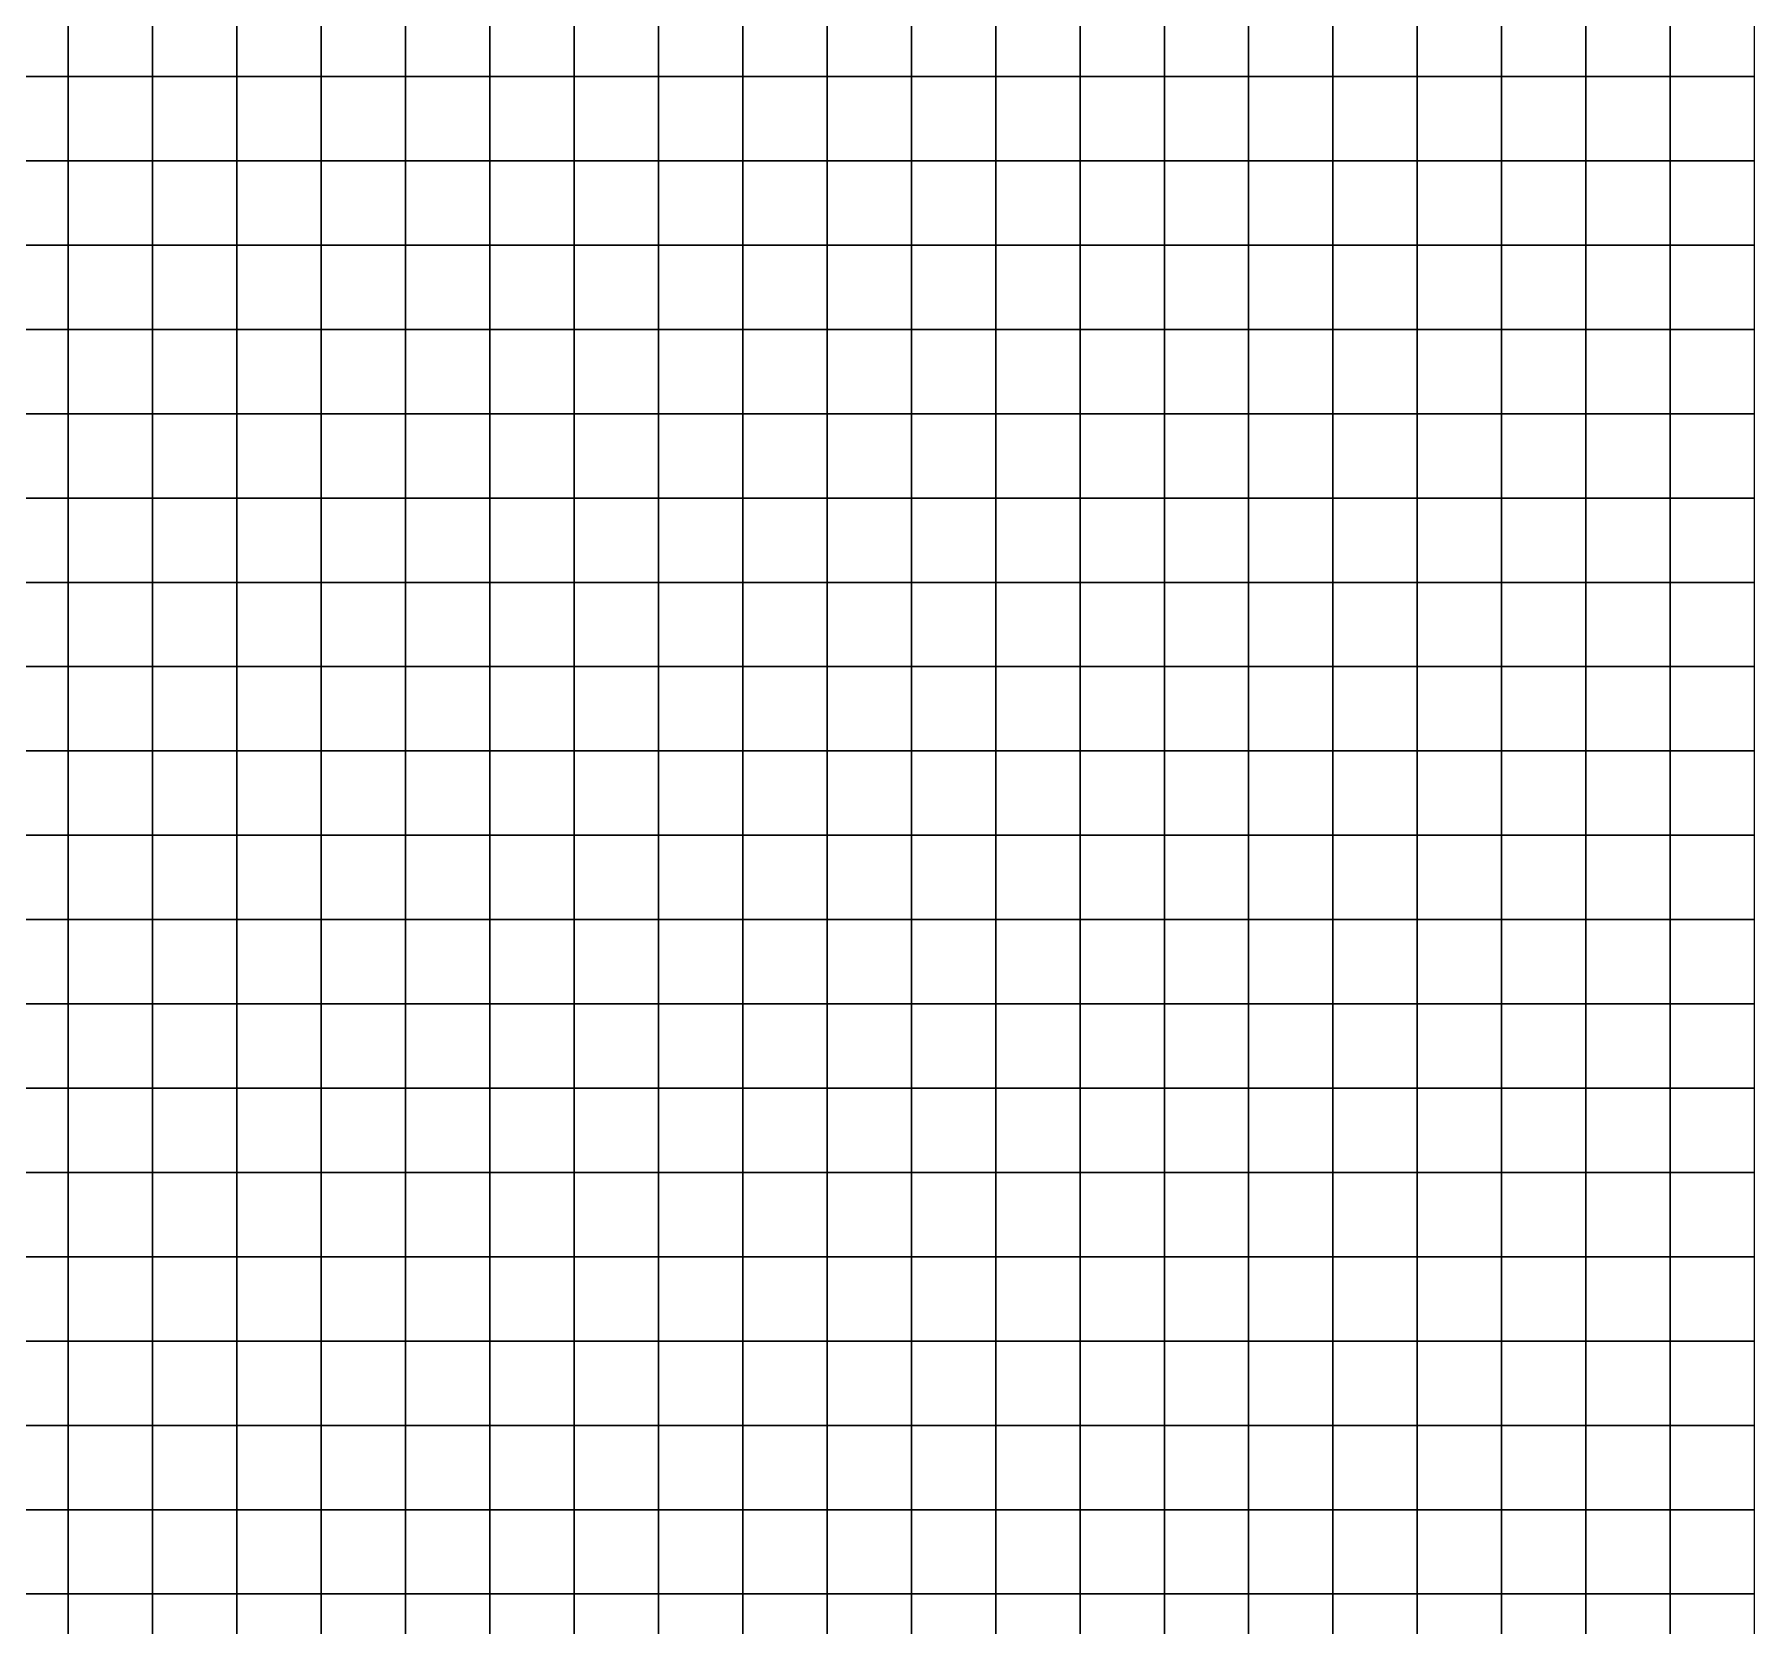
# Model space of a CAD drawing. Header units: metres. Extents: x 100 to 500, y 0 to 760.
# Drawn here: x 296 to 500, y 186.2 to 375 of the extents above; entities that cross this region are included whole.
import ezdxf

# ---------------------------------------------------------------- set-up
doc = ezdxf.new("R2010")
doc.units = ezdxf.units.M

msp = doc.modelspace()

# ---------------------------------------------------------------- linework, layer by layer
at = {"layer": 'C1'}
for points in [[(290, 370, -63.6), (300, 370, -65.58), (300, 380, -66.77), (290, 380, -64.82)], [(300, 370, -65.58), (310, 370, -66.63), (310, 380, -67.82), (300, 380, -66.77)], [(310, 370, -66.63), (320, 370, -66.75), (320, 380, -67.96), (310, 380, -67.82)], [(320, 370, -66.75), (330, 370, -65.94), (330, 380, -67.19), (320, 380, -67.96)], [(330, 370, -65.94), (340, 370, -66.64), (340, 380, -67.95), (330, 380, -67.19)], [(340, 370, -66.64), (350, 370, -68.85), (350, 380, -70.25), (340, 380, -67.95)], [(350, 370, -68.85), (360, 370, -72.55), (360, 380, -74.09), (350, 380, -70.25)], [(360, 370, -72.55), (370, 370, -77.77), (370, 380, -79.46), (360, 380, -74.09)], [(370, 370, -77.77), (380, 370, -84.49), (380, 380, -86.18), (370, 380, -79.46)], [(380, 370, -84.49), (390, 370, -89.63), (390, 380, -91.34), (380, 380, -86.18)], [(390, 370, -89.63), (400, 370, -93.17), (400, 380, -94.77), (390, 380, -91.34)], [(400, 370, -93.17), (410, 370, -95.11), (410, 380, -96.45), (400, 380, -94.77)], [(410, 370, -95.11), (420, 370, -95.44), (420, 380, -96.4), (410, 380, -96.45)], [(420, 370, -95.44), (430, 370, -94.15), (430, 380, -94.81), (420, 380, -96.4)], [(430, 370, -94.15), (440, 370, -92.79), (440, 380, -93.08), (430, 380, -94.81)], [(440, 370, -92.79), (450, 370, -91.35), (450, 380, -91.38), (440, 380, -93.08)], [(450, 370, -91.35), (460, 370, -89.85), (460, 380, -89.74), (450, 380, -91.38)], [(460, 370, -89.85), (470, 370, -88.29), (470, 380, -88.13), (460, 380, -89.74)], [(470, 370, -88.29), (480, 370, -86.67), (480, 380, -86.56), (470, 380, -88.13)], [(480, 370, -86.67), (490, 370, -85.37), (490, 380, -85.3), (480, 380, -86.56)], [(490, 370, -85.37), (500, 370, -84.4), (500, 380, -84.36), (490, 380, -85.3)], [(290, 360, -62.21), (300, 360, -64.21), (300, 370, -65.58), (290, 370, -63.6)], [(300, 360, -64.21), (310, 360, -65.27), (310, 370, -66.63), (300, 370, -65.58)], [(310, 360, -65.27), (320, 360, -65.4), (320, 370, -66.75), (310, 370, -66.63)], [(320, 360, -65.4), (330, 360, -64.61), (330, 370, -65.94), (320, 370, -66.75)], [(330, 360, -64.61), (340, 360, -65.27), (340, 370, -66.64), (330, 370, -65.94)], [(340, 360, -65.27), (350, 360, -67.4), (350, 370, -68.85), (340, 370, -66.64)], [(350, 360, -67.4), (360, 360, -70.98), (360, 370, -72.55), (350, 370, -68.85)], [(360, 360, -70.98), (370, 360, -76.03), (370, 370, -77.77), (360, 370, -72.55)], [(370, 360, -76.03), (380, 360, -82.53), (380, 370, -84.49), (370, 370, -77.77)], [(380, 360, -82.53), (390, 360, -87.57), (390, 370, -89.63), (380, 370, -84.49)], [(390, 360, -87.57), (400, 360, -91.13), (400, 370, -93.17), (390, 370, -89.63)], [(400, 360, -91.13), (410, 360, -93.2), (410, 370, -95.11), (400, 370, -93.17)], [(410, 360, -93.2), (420, 360, -93.79), (420, 370, -95.44), (410, 370, -95.11)], [(420, 360, -93.79), (430, 360, -92.89), (430, 370, -94.15), (420, 370, -95.44)], [(430, 360, -92.89), (440, 360, -91.87), (440, 370, -92.79), (430, 370, -94.15)], [(440, 360, -91.87), (450, 360, -90.72), (450, 370, -91.35), (440, 370, -92.79)], [(450, 360, -90.72), (460, 360, -89.46), (460, 370, -89.85), (450, 370, -91.35)], [(460, 360, -89.46), (470, 360, -88.08), (470, 370, -88.29), (460, 370, -89.85)], [(470, 360, -88.08), (480, 360, -86.58), (480, 370, -86.67), (470, 370, -88.29)], [(480, 360, -86.58), (490, 360, -85.38), (490, 370, -85.37), (480, 370, -86.67)], [(490, 360, -85.38), (500, 360, -84.47), (500, 370, -84.4), (490, 370, -85.37)], [(290, 350, -60.74), (300, 350, -62.75), (300, 360, -64.21), (290, 360, -62.21)], [(300, 350, -62.75), (310, 350, -63.84), (310, 360, -65.27), (300, 360, -64.21)], [(310, 350, -63.84), (320, 350, -64.03), (320, 360, -65.4), (310, 360, -65.27)], [(320, 350, -64.03), (330, 350, -63.31), (330, 360, -64.61), (320, 360, -65.4)], [(330, 350, -63.31), (340, 350, -64), (340, 360, -65.27), (330, 360, -64.61)], [(340, 350, -64), (350, 350, -66.09), (350, 360, -67.4), (340, 360, -65.27)], [(350, 350, -66.09), (360, 350, -69.59), (360, 360, -70.98), (350, 360, -67.4)], [(360, 350, -69.59), (370, 350, -74.49), (370, 360, -76.03), (360, 360, -70.98)], [(370, 350, -74.49), (380, 350, -80.79), (380, 360, -82.53), (370, 360, -76.03)], [(380, 350, -80.79), (390, 350, -85.72), (390, 360, -87.57), (380, 360, -82.53)], [(390, 350, -85.72), (400, 350, -89.26), (400, 360, -91.13), (390, 360, -87.57)], [(400, 350, -89.26), (410, 350, -91.42), (410, 360, -93.2), (400, 360, -91.13)], [(410, 350, -91.42), (420, 350, -92.17), (420, 360, -93.79), (410, 360, -93.2)], [(420, 350, -92.17), (430, 350, -91.54), (430, 360, -92.89), (420, 360, -93.79)], [(430, 350, -91.54), (440, 350, -90.77), (440, 360, -91.87), (430, 360, -92.89)], [(440, 350, -90.77), (450, 350, -89.85), (450, 360, -90.72), (440, 360, -91.87)], [(450, 350, -89.85), (460, 350, -88.81), (460, 360, -89.46), (450, 360, -90.72)], [(460, 350, -88.81), (470, 350, -87.63), (470, 360, -88.08), (460, 360, -89.46)], [(470, 350, -87.63), (480, 350, -86.31), (480, 360, -86.58), (470, 360, -88.08)], [(480, 350, -86.31), (490, 350, -85.26), (490, 360, -85.38), (480, 360, -86.58)], [(490, 350, -85.26), (500, 350, -84.47), (500, 360, -84.47), (490, 360, -85.38)], [(290, 340, -59.41), (300, 340, -61.41), (300, 350, -62.75), (290, 350, -60.74)], [(300, 340, -61.41), (310, 340, -62.54), (310, 350, -63.84), (300, 350, -62.75)], [(310, 340, -62.54), (320, 340, -62.79), (320, 350, -64.03), (310, 350, -63.84)], [(320, 340, -62.79), (330, 340, -62.17), (330, 350, -63.31), (320, 350, -64.03)], [(330, 340, -62.17), (340, 340, -62.9), (340, 350, -64), (330, 350, -63.31)], [(340, 340, -62.9), (350, 340, -64.99), (350, 350, -66.09), (340, 350, -64)], [(350, 340, -64.99), (360, 340, -68.43), (360, 350, -69.59), (350, 350, -66.09)], [(360, 340, -68.43), (370, 340, -73.22), (370, 350, -74.49), (360, 350, -69.59)], [(370, 340, -73.22), (380, 340, -79.36), (380, 350, -80.79), (370, 350, -74.49)], [(380, 340, -79.36), (390, 340, -84.17), (390, 350, -85.72), (380, 350, -80.79)], [(390, 340, -84.17), (400, 340, -87.65), (400, 350, -89.26), (390, 350, -85.72)], [(400, 340, -87.65), (410, 340, -89.81), (410, 350, -91.42), (400, 350, -89.26)], [(410, 340, -89.81), (420, 340, -90.63), (420, 350, -92.17), (410, 350, -91.42)], [(420, 340, -90.63), (430, 340, -90.12), (430, 350, -91.54), (420, 350, -92.17)], [(430, 340, -90.12), (440, 340, -89.49), (440, 350, -90.77), (430, 350, -91.54)], [(440, 340, -89.49), (450, 340, -88.74), (450, 350, -89.85), (440, 350, -90.77)], [(450, 340, -88.74), (460, 340, -87.85), (460, 350, -88.81), (450, 350, -89.85)], [(460, 340, -87.85), (470, 340, -86.84), (470, 350, -87.63), (460, 350, -88.81)], [(470, 340, -86.84), (480, 340, -85.71), (480, 350, -86.31), (470, 350, -87.63)], [(480, 340, -85.71), (490, 340, -84.79), (490, 350, -85.26), (480, 350, -86.31)], [(490, 340, -84.79), (500, 340, -84.11), (500, 350, -84.47), (490, 350, -85.26)], [(290, 330, -58.21), (300, 330, -60.19), (300, 340, -61.41), (290, 340, -59.41)], [(300, 330, -60.19), (310, 330, -61.33), (310, 340, -62.54), (300, 340, -61.41)], [(310, 330, -61.33), (320, 330, -61.63), (320, 340, -62.79), (310, 340, -62.54)], [(320, 330, -61.63), (330, 330, -61.09), (330, 340, -62.17), (320, 340, -62.79)], [(330, 330, -61.09), (340, 330, -61.86), (340, 340, -62.9), (330, 340, -62.17)], [(340, 330, -61.86), (350, 330, -63.93), (350, 340, -64.99), (340, 340, -62.9)], [(350, 330, -63.93), (360, 330, -67.32), (360, 340, -68.43), (350, 340, -64.99)], [(360, 330, -67.32), (370, 330, -72.01), (370, 340, -73.22), (360, 340, -68.43)], [(370, 330, -72.01), (380, 330, -78.01), (380, 340, -79.36), (370, 340, -73.22)], [(380, 330, -78.01), (390, 330, -82.71), (390, 340, -84.17), (380, 340, -79.36)], [(390, 330, -82.71), (400, 330, -86.12), (400, 340, -87.65), (390, 340, -84.17)], [(400, 330, -86.12), (410, 330, -88.23), (410, 340, -89.81), (400, 340, -87.65)], [(410, 330, -88.23), (420, 330, -89.05), (420, 340, -90.63), (410, 340, -89.81)], [(420, 330, -89.05), (430, 330, -88.58), (430, 340, -90.12), (420, 340, -90.63)], [(430, 330, -88.58), (440, 330, -88.03), (440, 340, -89.49), (430, 340, -90.12)], [(440, 330, -88.03), (450, 330, -87.37), (450, 340, -88.74), (440, 340, -89.49)], [(450, 330, -87.37), (460, 330, -86.62), (460, 340, -87.85), (450, 340, -88.74)], [(460, 330, -86.62), (470, 330, -85.77), (470, 340, -86.84), (460, 340, -87.85)], [(470, 330, -85.77), (480, 330, -84.8), (480, 340, -85.71), (470, 340, -86.84)], [(480, 330, -84.8), (490, 330, -84.03), (490, 340, -84.79), (480, 340, -85.71)], [(490, 330, -84.03), (500, 330, -83.45), (500, 340, -84.11), (490, 340, -84.79)], [(290, 320, -57.09), (300, 320, -59.07), (300, 330, -60.19), (290, 330, -58.21)], [(300, 320, -59.07), (310, 320, -60.23), (310, 330, -61.33), (300, 330, -60.19)], [(310, 320, -60.23), (320, 320, -60.56), (320, 330, -61.63), (310, 330, -61.33)], [(320, 320, -60.56), (330, 320, -60.07), (330, 330, -61.09), (320, 330, -61.63)], [(330, 320, -60.07), (340, 320, -60.85), (340, 330, -61.86), (330, 330, -61.09)], [(340, 320, -60.85), (350, 320, -62.91), (350, 330, -63.93), (340, 330, -61.86)], [(350, 320, -62.91), (360, 320, -66.24), (360, 330, -67.32), (350, 330, -63.93)], [(360, 320, -66.24), (370, 320, -70.83), (370, 330, -72.01), (360, 330, -67.32)], [(370, 320, -70.83), (380, 320, -76.7), (380, 330, -78.01), (370, 330, -72.01)], [(380, 320, -76.7), (390, 320, -81.3), (390, 330, -82.71), (380, 330, -78.01)], [(390, 320, -81.3), (400, 320, -84.64), (400, 330, -86.12), (390, 330, -82.71)], [(400, 320, -84.64), (410, 320, -86.71), (410, 330, -88.23), (400, 330, -86.12)], [(410, 320, -86.71), (420, 320, -87.52), (420, 330, -89.05), (410, 330, -88.23)], [(420, 320, -87.52), (430, 320, -87.08), (430, 330, -88.58), (420, 330, -89.05)], [(430, 320, -87.08), (440, 320, -86.55), (440, 330, -88.03), (430, 330, -88.58)], [(440, 320, -86.55), (450, 320, -85.95), (450, 330, -87.37), (440, 330, -88.03)], [(450, 320, -85.95), (460, 320, -85.26), (460, 330, -86.62), (450, 330, -87.37)], [(460, 320, -85.26), (470, 320, -84.48), (470, 330, -85.77), (460, 330, -86.62)], [(470, 320, -84.48), (480, 320, -83.62), (480, 330, -84.8), (470, 330, -85.77)], [(480, 320, -83.62), (490, 320, -82.94), (490, 330, -84.03), (480, 330, -84.8)], [(490, 320, -82.94), (500, 320, -82.42), (500, 330, -83.45), (490, 330, -84.03)], [(290, 310, -56.08), (300, 310, -58.06), (300, 320, -59.07), (290, 320, -57.09)], [(300, 310, -58.06), (310, 310, -59.22), (310, 320, -60.23), (300, 320, -59.07)], [(310, 310, -59.22), (320, 310, -59.56), (320, 320, -60.56), (310, 320, -60.23)], [(320, 310, -59.56), (330, 310, -59.08), (330, 320, -60.07), (320, 320, -60.56)], [(330, 310, -59.08), (340, 310, -59.85), (340, 320, -60.85), (330, 320, -60.07)], [(340, 310, -59.85), (350, 310, -61.87), (350, 320, -62.91), (340, 320, -60.85)], [(350, 310, -61.87), (360, 310, -65.13), (360, 320, -66.24), (350, 320, -62.91)], [(360, 310, -65.13), (370, 310, -69.63), (370, 320, -70.83), (360, 320, -66.24)], [(370, 310, -69.63), (380, 310, -75.38), (380, 320, -76.7), (370, 320, -70.83)], [(380, 310, -75.38), (390, 310, -79.89), (390, 320, -81.3), (380, 320, -76.7)], [(390, 310, -79.89), (400, 310, -83.18), (400, 320, -84.64), (390, 320, -81.3)], [(400, 310, -83.18), (410, 310, -85.24), (410, 320, -86.71), (400, 320, -84.64)], [(410, 310, -85.24), (420, 310, -86.07), (420, 320, -87.52), (410, 320, -86.71)], [(420, 310, -86.07), (430, 310, -85.69), (430, 320, -87.08), (420, 320, -87.52)], [(430, 310, -85.69), (440, 310, -85.2), (440, 320, -86.55), (430, 320, -87.08)], [(440, 310, -85.2), (450, 310, -84.61), (450, 320, -85.95), (440, 320, -86.55)], [(450, 310, -84.61), (460, 310, -83.92), (460, 320, -85.26), (450, 320, -85.95)], [(460, 310, -83.92), (470, 310, -83.14), (470, 320, -84.48), (460, 320, -85.26)], [(470, 310, -83.14), (480, 310, -82.25), (480, 320, -83.62), (470, 320, -84.48)], [(480, 310, -82.25), (490, 310, -81.54), (490, 320, -82.94), (480, 320, -83.62)], [(490, 310, -81.54), (500, 310, -81.01), (500, 320, -82.42), (490, 320, -82.94)], [(290, 300, -55.07), (300, 300, -57.02), (300, 310, -58.06), (290, 310, -56.08)], [(300, 300, -57.02), (310, 300, -58.14), (310, 310, -59.22), (300, 310, -58.06)], [(310, 300, -58.14), (320, 300, -58.43), (320, 310, -59.56), (310, 310, -59.22)], [(320, 300, -58.43), (330, 300, -57.91), (330, 310, -59.08), (320, 310, -59.56)], [(330, 300, -57.91), (340, 300, -58.61), (340, 310, -59.85), (330, 310, -59.08)], [(340, 300, -58.61), (350, 300, -60.55), (350, 310, -61.87), (340, 310, -59.85)], [(350, 300, -60.55), (360, 300, -63.71), (360, 310, -65.13), (350, 310, -61.87)], [(360, 300, -63.71), (370, 300, -68.1), (370, 310, -69.63), (360, 310, -65.13)], [(370, 300, -68.1), (380, 300, -73.72), (380, 310, -75.38), (370, 310, -69.63)], [(380, 300, -73.72), (390, 300, -78.17), (390, 310, -79.89), (380, 310, -75.38)], [(390, 300, -78.17), (400, 300, -81.46), (400, 310, -83.18), (390, 310, -79.89)], [(400, 300, -81.46), (410, 300, -83.59), (410, 310, -85.24), (400, 310, -83.18)], [(410, 300, -83.59), (420, 300, -84.55), (420, 310, -86.07), (410, 310, -85.24)], [(420, 300, -84.55), (430, 300, -84.35), (430, 310, -85.69), (420, 310, -86.07)], [(430, 300, -84.35), (440, 300, -83.98), (440, 310, -85.2), (430, 310, -85.69)], [(440, 300, -83.98), (450, 300, -83.46), (450, 310, -84.61), (440, 310, -85.2)], [(450, 300, -83.46), (460, 300, -82.77), (460, 310, -83.92), (450, 310, -84.61)], [(460, 300, -82.77), (470, 300, -81.92), (470, 310, -83.14), (460, 310, -83.92)], [(470, 300, -81.92), (480, 300, -80.92), (480, 310, -82.25), (470, 310, -83.14)], [(480, 300, -80.92), (490, 300, -80.11), (490, 310, -81.54), (480, 310, -82.25)], [(490, 300, -80.11), (500, 300, -79.51), (500, 310, -81.01), (490, 310, -81.54)], [(290, 290, -53.87), (300, 290, -55.8), (300, 300, -57.02), (290, 300, -55.07)], [(300, 290, -55.8), (310, 290, -56.91), (310, 300, -58.14), (300, 300, -57.02)], [(310, 290, -56.91), (320, 290, -57.19), (320, 300, -58.43), (310, 300, -58.14)], [(320, 290, -57.19), (330, 290, -56.64), (330, 300, -57.91), (320, 300, -58.43)], [(330, 290, -56.64), (340, 290, -57.28), (340, 300, -58.61), (330, 300, -57.91)], [(340, 290, -57.28), (350, 290, -59.11), (350, 300, -60.55), (340, 300, -58.61)], [(350, 290, -59.11), (360, 290, -62.13), (360, 300, -63.71), (350, 300, -60.55)], [(360, 290, -62.13), (370, 290, -66.34), (370, 300, -68.1), (360, 300, -63.71)], [(370, 290, -66.34), (380, 290, -71.73), (380, 300, -73.72), (370, 300, -68.1)], [(380, 290, -71.73), (390, 290, -76.06), (390, 300, -78.17), (380, 300, -73.72)], [(390, 290, -76.06), (400, 290, -79.33), (400, 300, -81.46), (390, 300, -78.17)], [(400, 290, -79.33), (410, 290, -81.54), (410, 300, -83.59), (400, 300, -81.46)], [(410, 290, -81.54), (420, 290, -82.7), (420, 300, -84.55), (410, 300, -83.59)], [(420, 290, -82.7), (430, 290, -82.8), (430, 300, -84.35), (420, 300, -84.55)], [(430, 290, -82.8), (440, 290, -82.66), (440, 300, -83.98), (430, 300, -84.35)], [(440, 290, -82.66), (450, 290, -82.28), (450, 300, -83.46), (440, 300, -83.98)], [(450, 290, -82.28), (460, 290, -81.66), (460, 300, -82.77), (450, 300, -83.46)], [(460, 290, -81.66), (470, 290, -80.82), (470, 300, -81.92), (460, 300, -82.77)], [(470, 290, -80.82), (480, 290, -79.74), (480, 300, -80.92), (470, 300, -81.92)], [(480, 290, -79.74), (490, 290, -78.88), (490, 300, -80.11), (480, 300, -80.92)], [(490, 290, -78.88), (500, 290, -78.22), (500, 300, -79.51), (490, 300, -80.11)], [(290, 280, -52.57), (300, 280, -54.49), (300, 290, -55.8), (290, 290, -53.87)], [(300, 280, -54.49), (310, 280, -55.6), (310, 290, -56.91), (300, 290, -55.8)], [(310, 280, -55.6), (320, 280, -55.89), (320, 290, -57.19), (310, 290, -56.91)], [(320, 280, -55.89), (330, 280, -55.35), (330, 290, -56.64), (320, 290, -57.19)], [(330, 280, -55.35), (340, 280, -55.95), (340, 290, -57.28), (330, 290, -56.64)], [(340, 280, -55.95), (350, 280, -57.69), (350, 290, -59.11), (340, 290, -57.28)], [(350, 280, -57.69), (360, 280, -60.56), (360, 290, -62.13), (350, 290, -59.11)], [(360, 280, -60.56), (370, 280, -64.55), (370, 290, -66.34), (360, 290, -62.13)], [(370, 280, -64.55), (380, 280, -69.66), (380, 290, -71.73), (370, 290, -66.34)], [(380, 280, -69.66), (390, 280, -73.84), (390, 290, -76.06), (380, 290, -71.73)], [(390, 280, -73.84), (400, 280, -77.08), (400, 290, -79.33), (390, 290, -76.06)], [(400, 280, -77.08), (410, 280, -79.39), (410, 290, -81.54), (400, 290, -79.33)], [(410, 280, -79.39), (420, 280, -80.76), (420, 290, -82.7), (410, 290, -81.54)], [(420, 280, -80.76), (430, 280, -81.18), (430, 290, -82.8), (420, 290, -82.7)], [(430, 280, -81.18), (440, 280, -81.29), (440, 290, -82.66), (430, 290, -82.8)], [(440, 280, -81.29), (450, 280, -81.08), (450, 290, -82.28), (440, 290, -82.66)], [(450, 280, -81.08), (460, 280, -80.55), (460, 290, -81.66), (450, 290, -82.28)], [(460, 280, -80.55), (470, 280, -79.71), (470, 290, -80.82), (460, 290, -81.66)], [(470, 280, -79.71), (480, 280, -78.56), (480, 290, -79.74), (470, 290, -80.82)], [(480, 280, -78.56), (490, 280, -77.64), (490, 290, -78.88), (480, 290, -79.74)], [(490, 280, -77.64), (500, 280, -76.94), (500, 290, -78.22), (490, 290, -78.88)], [(290, 270, -51.15), (300, 270, -53.07), (300, 280, -54.49), (290, 280, -52.57)], [(300, 270, -53.07), (310, 270, -54.19), (310, 280, -55.6), (300, 280, -54.49)], [(310, 270, -54.19), (320, 270, -54.51), (320, 280, -55.89), (310, 280, -55.6)], [(320, 270, -54.51), (330, 270, -54.03), (330, 280, -55.35), (320, 280, -55.89)], [(330, 270, -54.03), (340, 270, -54.62), (340, 280, -55.95), (330, 280, -55.35)], [(340, 270, -54.62), (350, 270, -56.28), (350, 280, -57.69), (340, 280, -55.95)], [(350, 270, -56.28), (360, 270, -59), (360, 280, -60.56), (350, 280, -57.69)], [(360, 270, -59), (370, 270, -62.77), (370, 280, -64.55), (360, 280, -60.56)], [(370, 270, -62.77), (380, 270, -67.6), (380, 280, -69.66), (370, 280, -64.55)], [(380, 270, -67.6), (390, 270, -71.61), (390, 280, -73.84), (380, 280, -69.66)], [(390, 270, -71.61), (400, 270, -74.8), (400, 280, -77.08), (390, 280, -73.84)], [(400, 270, -74.8), (410, 270, -77.18), (410, 280, -79.39), (400, 280, -77.08)], [(410, 270, -77.18), (420, 270, -78.75), (420, 280, -80.76), (410, 280, -79.39)], [(420, 270, -78.75), (430, 270, -79.5), (430, 280, -81.18), (420, 280, -80.76)], [(430, 270, -79.5), (440, 270, -79.86), (440, 280, -81.29), (430, 280, -81.18)], [(440, 270, -79.86), (450, 270, -79.83), (450, 280, -81.08), (440, 280, -81.29)], [(450, 270, -79.83), (460, 270, -79.42), (460, 280, -80.55), (450, 280, -81.08)], [(460, 270, -79.42), (470, 270, -78.61), (470, 280, -79.71), (460, 280, -80.55)], [(470, 270, -78.61), (480, 270, -77.42), (480, 280, -78.56), (470, 280, -79.71)], [(480, 270, -77.42), (490, 270, -76.47), (490, 280, -77.64), (480, 280, -78.56)], [(490, 270, -76.47), (500, 270, -75.75), (500, 280, -76.94), (490, 280, -77.64)], [(290, 260, -49.66), (300, 260, -51.61), (300, 270, -53.07), (290, 270, -51.15)], [(300, 260, -51.61), (310, 260, -52.8), (310, 270, -54.19), (300, 270, -53.07)], [(310, 260, -52.8), (320, 260, -53.23), (320, 270, -54.51), (310, 270, -54.19)], [(320, 260, -53.23), (330, 260, -52.89), (330, 270, -54.03), (320, 270, -54.51)], [(330, 260, -52.89), (340, 260, -53.52), (340, 270, -54.62), (330, 270, -54.03)], [(340, 260, -53.52), (350, 260, -55.12), (350, 270, -56.28), (340, 270, -54.62)], [(350, 260, -55.12), (360, 260, -57.67), (360, 270, -59), (350, 270, -56.28)], [(360, 260, -57.67), (370, 260, -61.18), (370, 270, -62.77), (360, 270, -59)], [(370, 260, -61.18), (380, 260, -65.64), (380, 270, -67.6), (370, 270, -62.77)], [(380, 260, -65.64), (390, 260, -69.42), (390, 270, -71.61), (380, 270, -67.6)], [(390, 260, -69.42), (400, 260, -72.52), (400, 270, -74.8), (390, 270, -71.61)], [(400, 260, -72.52), (410, 260, -74.94), (410, 270, -77.18), (400, 270, -74.8)], [(410, 260, -74.94), (420, 260, -76.67), (420, 270, -78.75), (410, 270, -77.18)], [(420, 260, -76.67), (430, 260, -77.73), (430, 270, -79.5), (420, 270, -78.75)], [(430, 260, -77.73), (440, 260, -78.33), (440, 270, -79.86), (430, 270, -79.5)], [(440, 260, -78.33), (450, 260, -78.47), (450, 270, -79.83), (440, 270, -79.86)], [(450, 260, -78.47), (460, 260, -78.16), (460, 270, -79.42), (450, 270, -79.83)], [(460, 260, -78.16), (470, 260, -77.39), (470, 270, -78.61), (460, 270, -79.42)], [(470, 260, -77.39), (480, 260, -76.17), (480, 270, -77.42), (470, 270, -78.61)], [(480, 260, -76.17), (490, 260, -75.2), (490, 270, -76.47), (480, 270, -77.42)], [(490, 260, -75.2), (500, 260, -74.47), (500, 270, -75.75), (490, 270, -76.47)], [(290, 250, -48.19), (300, 250, -50.18), (300, 260, -51.61), (290, 260, -49.66)], [(300, 250, -50.18), (310, 250, -51.45), (310, 260, -52.8), (300, 260, -51.61)], [(310, 250, -51.45), (320, 250, -51.98), (320, 260, -53.23), (310, 260, -52.8)], [(320, 250, -51.98), (330, 250, -51.79), (330, 260, -52.89), (320, 260, -53.23)], [(330, 250, -51.79), (340, 250, -52.46), (340, 260, -53.52), (330, 260, -52.89)], [(340, 250, -52.46), (350, 250, -53.99), (350, 260, -55.12), (340, 260, -53.52)], [(350, 250, -53.99), (360, 250, -56.37), (360, 260, -57.67), (350, 260, -55.12)], [(360, 250, -56.37), (370, 250, -59.61), (370, 260, -61.18), (360, 260, -57.67)], [(370, 250, -59.61), (380, 250, -63.71), (380, 260, -65.64), (370, 260, -61.18)], [(380, 250, -63.71), (390, 250, -67.24), (390, 260, -69.42), (380, 260, -65.64)], [(390, 250, -67.24), (400, 250, -70.22), (400, 260, -72.52), (390, 260, -69.42)], [(400, 250, -70.22), (410, 250, -72.64), (410, 260, -74.94), (400, 260, -72.52)], [(410, 250, -72.64), (420, 250, -74.51), (420, 260, -76.67), (410, 260, -74.94)], [(420, 250, -74.51), (430, 250, -75.81), (430, 260, -77.73), (420, 260, -76.67)], [(430, 250, -75.81), (440, 250, -76.6), (440, 260, -78.33), (430, 260, -77.73)], [(440, 250, -76.6), (450, 250, -76.89), (450, 260, -78.47), (440, 260, -78.33)], [(450, 250, -76.89), (460, 250, -76.65), (460, 260, -78.16), (450, 260, -78.47)], [(460, 250, -76.65), (470, 250, -75.91), (470, 260, -77.39), (460, 260, -78.16)], [(470, 250, -75.91), (480, 250, -74.65), (480, 260, -76.17), (470, 260, -77.39)], [(480, 250, -74.65), (490, 250, -73.65), (490, 260, -75.2), (480, 260, -76.17)], [(490, 250, -73.65), (500, 250, -72.9), (500, 260, -74.47), (490, 260, -75.2)], [(290, 240, -46.74), (300, 240, -48.77), (300, 250, -50.18), (290, 250, -48.19)], [(300, 240, -48.77), (310, 240, -50.08), (310, 250, -51.45), (300, 250, -50.18)], [(310, 240, -50.08), (320, 240, -50.67), (320, 250, -51.98), (310, 250, -51.45)], [(320, 240, -50.67), (330, 240, -50.53), (330, 250, -51.79), (320, 250, -51.98)], [(330, 240, -50.53), (340, 240, -51.18), (340, 250, -52.46), (330, 250, -51.79)], [(340, 240, -51.18), (350, 240, -52.62), (350, 250, -53.99), (340, 250, -52.46)], [(350, 240, -52.62), (360, 240, -54.84), (360, 250, -56.37), (350, 250, -53.99)], [(360, 240, -54.84), (370, 240, -57.84), (370, 250, -59.61), (360, 250, -56.37)], [(370, 240, -57.84), (380, 240, -61.63), (380, 250, -63.71), (370, 250, -59.61)], [(380, 240, -61.63), (390, 240, -64.97), (390, 250, -67.24), (380, 250, -63.71)], [(390, 240, -64.97), (400, 240, -67.87), (400, 250, -70.22), (390, 250, -67.24)], [(400, 240, -67.87), (410, 240, -70.33), (410, 250, -72.64), (400, 250, -70.22)], [(410, 240, -70.33), (420, 240, -72.34), (420, 250, -74.51), (410, 250, -72.64)], [(420, 240, -72.34), (430, 240, -73.9), (430, 250, -75.81), (420, 250, -74.51)], [(430, 240, -73.9), (440, 240, -74.88), (440, 250, -76.6), (430, 250, -75.81)], [(440, 240, -74.88), (450, 240, -75.28), (450, 250, -76.89), (440, 250, -76.6)], [(450, 240, -75.28), (460, 240, -75.1), (460, 250, -76.65), (450, 250, -76.89)], [(460, 240, -75.1), (470, 240, -74.33), (470, 250, -75.91), (460, 250, -76.65)], [(470, 240, -74.33), (480, 240, -72.99), (480, 250, -74.65), (470, 250, -75.91)], [(480, 240, -72.99), (490, 240, -71.91), (490, 250, -73.65), (480, 250, -74.65)], [(490, 240, -71.91), (500, 240, -71.11), (500, 250, -72.9), (490, 250, -73.65)], [(290, 230, -45.22), (300, 230, -47.29), (300, 240, -48.77), (290, 240, -46.74)], [(300, 230, -47.29), (310, 230, -48.63), (310, 240, -50.08), (300, 240, -48.77)], [(310, 230, -48.63), (320, 230, -49.24), (320, 240, -50.67), (310, 240, -50.08)], [(320, 230, -49.24), (330, 230, -49.13), (330, 240, -50.53), (320, 240, -50.67)], [(330, 230, -49.13), (340, 230, -49.73), (340, 240, -51.18), (330, 240, -50.53)], [(340, 230, -49.73), (350, 230, -51.07), (350, 240, -52.62), (340, 240, -51.18)], [(350, 230, -51.07), (360, 230, -53.13), (360, 240, -54.84), (350, 240, -52.62)], [(360, 230, -53.13), (370, 230, -55.91), (370, 240, -57.84), (360, 240, -54.84)], [(370, 230, -55.91), (380, 230, -59.42), (380, 240, -61.63), (370, 240, -57.84)], [(380, 230, -59.42), (390, 230, -62.59), (390, 240, -64.97), (380, 240, -61.63)], [(390, 230, -62.59), (400, 230, -65.43), (400, 240, -67.87), (390, 240, -64.97)], [(400, 230, -65.43), (410, 230, -67.94), (410, 240, -70.33), (400, 240, -67.87)], [(410, 230, -67.94), (420, 230, -70.11), (420, 240, -72.34), (410, 240, -70.33)], [(420, 230, -70.11), (430, 230, -71.95), (430, 240, -73.9), (420, 240, -72.34)], [(430, 230, -71.95), (440, 230, -73.13), (440, 240, -74.88), (430, 240, -73.9)], [(440, 230, -73.13), (450, 230, -73.65), (450, 240, -75.28), (440, 240, -74.88)], [(450, 230, -73.65), (460, 230, -73.5), (460, 240, -75.1), (450, 240, -75.28)], [(460, 230, -73.5), (470, 230, -72.7), (470, 240, -74.33), (460, 240, -75.1)], [(470, 230, -72.7), (480, 230, -71.24), (480, 240, -72.99), (470, 240, -74.33)], [(480, 230, -71.24), (490, 230, -70.07), (490, 240, -71.91), (480, 240, -72.99)], [(490, 230, -70.07), (500, 230, -69.19), (500, 240, -71.11), (490, 240, -71.91)], [(290, 220, -43.99), (300, 220, -46.07), (300, 230, -47.29), (290, 230, -45.22)], [(300, 220, -46.07), (310, 220, -47.4), (310, 230, -48.63), (300, 230, -47.29)], [(310, 220, -47.4), (320, 220, -47.96), (320, 230, -49.24), (310, 230, -48.63)], [(320, 220, -47.96), (330, 220, -47.77), (330, 230, -49.13), (320, 230, -49.24)], [(330, 220, -47.77), (340, 220, -48.27), (340, 230, -49.73), (330, 230, -49.13)], [(340, 220, -48.27), (350, 220, -49.45), (350, 230, -51.07), (340, 230, -49.73)], [(350, 220, -49.45), (360, 220, -51.32), (360, 230, -53.13), (350, 230, -51.07)], [(360, 220, -51.32), (370, 220, -53.89), (370, 230, -55.91), (360, 230, -53.13)], [(370, 220, -53.89), (380, 220, -57.15), (380, 230, -59.42), (370, 230, -55.91)], [(380, 220, -57.15), (390, 220, -60.18), (390, 230, -62.59), (380, 230, -59.42)], [(390, 220, -60.18), (400, 220, -62.98), (400, 230, -65.43), (390, 230, -62.59)], [(400, 220, -62.98), (410, 220, -65.55), (410, 230, -67.94), (400, 230, -65.43)], [(410, 220, -65.55), (420, 220, -67.89), (420, 230, -70.11), (410, 230, -67.94)], [(420, 220, -67.89), (430, 220, -70), (430, 230, -71.95), (420, 230, -70.11)], [(430, 220, -70), (440, 220, -71.37), (440, 230, -73.13), (430, 230, -71.95)], [(440, 220, -71.37), (450, 220, -72), (450, 230, -73.65), (440, 230, -73.13)], [(450, 220, -72), (460, 220, -71.89), (460, 230, -73.5), (450, 230, -73.65)], [(460, 220, -71.89), (470, 220, -71.03), (470, 230, -72.7), (460, 230, -73.5)], [(470, 220, -71.03), (480, 220, -69.44), (480, 230, -71.24), (470, 230, -72.7)], [(480, 220, -69.44), (490, 220, -68.17), (490, 230, -70.07), (480, 230, -71.24)], [(490, 220, -68.17), (500, 220, -67.21), (500, 230, -69.19), (490, 230, -70.07)], [(290, 210, -43.01), (300, 210, -45.01), (300, 220, -46.07), (290, 220, -43.99)], [(300, 210, -45.01), (310, 210, -46.2), (310, 220, -47.4), (300, 220, -46.07)], [(310, 210, -46.2), (320, 210, -46.59), (320, 220, -47.96), (310, 220, -47.4)], [(320, 210, -46.59), (330, 210, -46.19), (330, 220, -47.77), (320, 220, -47.96)], [(330, 210, -46.19), (340, 210, -46.48), (340, 220, -48.27), (330, 220, -47.77)], [(340, 210, -46.48), (350, 210, -47.48), (350, 220, -49.45), (340, 220, -48.27)], [(350, 210, -47.48), (360, 210, -49.19), (360, 220, -51.32), (350, 220, -49.45)], [(360, 210, -49.19), (370, 210, -51.6), (370, 220, -53.89), (360, 220, -51.32)], [(370, 210, -51.6), (380, 210, -54.71), (380, 220, -57.15), (370, 220, -53.89)], [(380, 210, -54.71), (390, 210, -57.67), (390, 220, -60.18), (380, 220, -57.15)], [(390, 210, -57.67), (400, 210, -60.48), (400, 220, -62.98), (390, 220, -60.18)], [(400, 210, -60.48), (410, 210, -63.15), (410, 220, -65.55), (400, 220, -62.98)], [(410, 210, -63.15), (420, 210, -65.66), (420, 220, -67.89), (410, 220, -65.55)], [(420, 210, -65.66), (430, 210, -68.02), (430, 220, -70), (420, 220, -67.89)], [(430, 210, -68.02), (440, 210, -69.58), (440, 220, -71.37), (430, 220, -70)], [(440, 210, -69.58), (450, 210, -70.31), (450, 220, -72), (440, 220, -71.37)], [(450, 210, -70.31), (460, 210, -70.24), (460, 220, -71.89), (450, 220, -72)], [(460, 210, -70.24), (470, 210, -69.34), (470, 220, -71.03), (460, 220, -71.89)], [(470, 210, -69.34), (480, 210, -67.63), (480, 220, -69.44), (470, 220, -71.03)], [(480, 210, -67.63), (490, 210, -66.26), (490, 220, -68.17), (480, 220, -69.44)], [(490, 210, -66.26), (500, 210, -65.23), (500, 220, -67.21), (490, 220, -68.17)], [(290, 200, -42.24), (300, 200, -44.07), (300, 210, -45.01), (290, 210, -43.01)], [(300, 200, -44.07), (310, 200, -45.06), (310, 210, -46.2), (300, 210, -45.01)], [(310, 200, -45.06), (320, 200, -45.2), (320, 210, -46.59), (310, 210, -46.2)], [(320, 200, -45.2), (330, 200, -44.51), (330, 210, -46.19), (320, 210, -46.59)], [(330, 200, -44.51), (340, 200, -44.55), (340, 210, -46.48), (330, 210, -46.19)], [(340, 200, -44.55), (350, 200, -45.34), (350, 210, -47.48), (340, 210, -46.48)], [(350, 200, -45.34), (360, 200, -46.86), (360, 210, -49.19), (350, 210, -47.48)], [(360, 200, -46.86), (370, 200, -49.13), (370, 210, -51.6), (360, 210, -49.19)], [(370, 200, -49.13), (380, 200, -52.13), (380, 210, -54.71), (370, 210, -51.6)], [(380, 200, -52.13), (390, 200, -55.06), (390, 210, -57.67), (380, 210, -54.71)], [(390, 200, -55.06), (400, 200, -57.89), (400, 210, -60.48), (390, 210, -57.67)], [(400, 200, -57.89), (410, 200, -60.65), (410, 210, -63.15), (400, 210, -60.48)], [(410, 200, -60.65), (420, 200, -63.32), (420, 210, -65.66), (410, 210, -63.15)], [(420, 200, -63.32), (430, 200, -65.91), (430, 210, -68.02), (420, 210, -65.66)], [(430, 200, -65.91), (440, 200, -67.62), (440, 210, -69.58), (430, 210, -68.02)], [(440, 200, -67.62), (450, 200, -68.46), (450, 210, -70.31), (440, 210, -69.58)], [(450, 200, -68.46), (460, 200, -68.41), (460, 210, -70.24), (450, 210, -70.31)], [(460, 200, -68.41), (470, 200, -67.49), (470, 210, -69.34), (460, 210, -70.24)], [(470, 200, -67.49), (480, 200, -65.69), (480, 210, -67.63), (470, 210, -69.34)], [(480, 200, -65.69), (490, 200, -64.25), (490, 210, -66.26), (480, 210, -67.63)], [(490, 200, -64.25), (500, 200, -63.16), (500, 210, -65.23), (490, 210, -66.26)], [(290, 190, -41.46), (300, 190, -43.05), (300, 200, -44.07), (290, 200, -42.24)], [(300, 190, -43.05), (310, 190, -43.8), (310, 200, -45.06), (300, 200, -44.07)], [(310, 190, -43.8), (320, 190, -43.7), (320, 200, -45.2), (310, 200, -45.06)], [(320, 190, -43.7), (330, 190, -42.75), (330, 200, -44.51), (320, 200, -45.2)], [(330, 190, -42.75), (340, 190, -42.57), (340, 200, -44.55), (330, 200, -44.51)], [(340, 190, -42.57), (350, 190, -43.16), (350, 200, -45.34), (340, 200, -44.55)], [(350, 190, -43.16), (360, 190, -44.53), (360, 200, -46.86), (350, 200, -45.34)], [(360, 190, -44.53), (370, 190, -46.68), (370, 200, -49.13), (360, 200, -46.86)], [(370, 190, -46.68), (380, 190, -49.59), (380, 200, -52.13), (370, 200, -49.13)], [(380, 190, -49.59), (390, 190, -52.46), (390, 200, -55.06), (380, 200, -52.13)], [(390, 190, -52.46), (400, 190, -55.31), (400, 200, -57.89), (390, 200, -55.06)], [(400, 190, -55.31), (410, 190, -58.12), (410, 200, -60.65), (400, 200, -57.89)], [(410, 190, -58.12), (420, 190, -60.89), (420, 200, -63.32), (410, 200, -60.65)], [(420, 190, -60.89), (430, 190, -63.63), (430, 200, -65.91), (420, 200, -63.32)], [(430, 190, -63.63), (440, 190, -65.45), (440, 200, -67.62), (430, 200, -65.91)], [(440, 190, -65.45), (450, 190, -66.35), (450, 200, -68.46), (440, 200, -67.62)], [(450, 190, -66.35), (460, 190, -66.33), (460, 200, -68.41), (450, 200, -68.46)], [(460, 190, -66.33), (470, 190, -65.38), (470, 200, -67.49), (460, 200, -68.41)], [(470, 190, -65.38), (480, 190, -63.5), (480, 200, -65.69), (470, 200, -67.49)], [(480, 190, -63.5), (490, 190, -62), (490, 200, -64.25), (480, 200, -65.69)], [(490, 190, -62), (500, 190, -60.88), (500, 200, -63.16), (490, 200, -64.25)], [(290, 180, -40.63), (300, 180, -41.93), (300, 190, -43.05), (290, 190, -41.46)], [(300, 180, -41.93), (310, 180, -42.42), (310, 190, -43.8), (300, 190, -43.05)], [(310, 180, -42.42), (320, 180, -42.12), (320, 190, -43.7), (310, 190, -43.8)], [(320, 180, -42.12), (330, 180, -41.02), (330, 190, -42.75), (320, 190, -43.7)], [(330, 180, -41.02), (340, 180, -40.7), (340, 190, -42.57), (330, 190, -42.75)], [(340, 180, -40.7), (350, 180, -41.16), (350, 190, -43.16), (340, 190, -42.57)], [(350, 180, -41.16), (360, 180, -42.39), (360, 190, -44.53), (350, 190, -43.16)], [(360, 180, -42.39), (370, 180, -44.41), (370, 190, -46.68), (360, 190, -44.53)], [(370, 180, -44.41), (380, 180, -47.19), (380, 190, -49.59), (370, 190, -46.68)], [(380, 180, -47.19), (390, 180, -50), (390, 190, -52.46), (380, 190, -49.59)], [(390, 180, -50), (400, 180, -52.82), (400, 190, -55.31), (390, 190, -52.46)], [(400, 180, -52.82), (410, 180, -55.66), (410, 190, -58.12), (400, 190, -55.31)], [(410, 180, -55.66), (420, 180, -58.52), (420, 190, -60.89), (410, 190, -58.12)], [(420, 180, -58.52), (430, 180, -61.39), (430, 190, -63.63), (420, 190, -60.89)], [(430, 180, -61.39), (440, 180, -63.3), (440, 190, -65.45), (430, 190, -63.63)], [(440, 180, -63.3), (450, 180, -64.26), (450, 190, -66.35), (440, 190, -65.45)], [(450, 180, -64.26), (460, 180, -64.24), (460, 190, -66.33), (450, 190, -66.35)], [(460, 180, -64.24), (470, 180, -63.27), (470, 190, -65.38), (460, 190, -66.33)], [(470, 180, -63.27), (480, 180, -61.34), (480, 190, -63.5), (470, 190, -65.38)], [(480, 180, -61.34), (490, 180, -59.79), (490, 190, -62), (480, 190, -63.5)], [(490, 180, -59.79), (500, 180, -58.63), (500, 190, -60.88), (490, 190, -62)]]:
    msp.add_3dface(points, dxfattribs=at)

doc.saveas('drawing.dxf')
